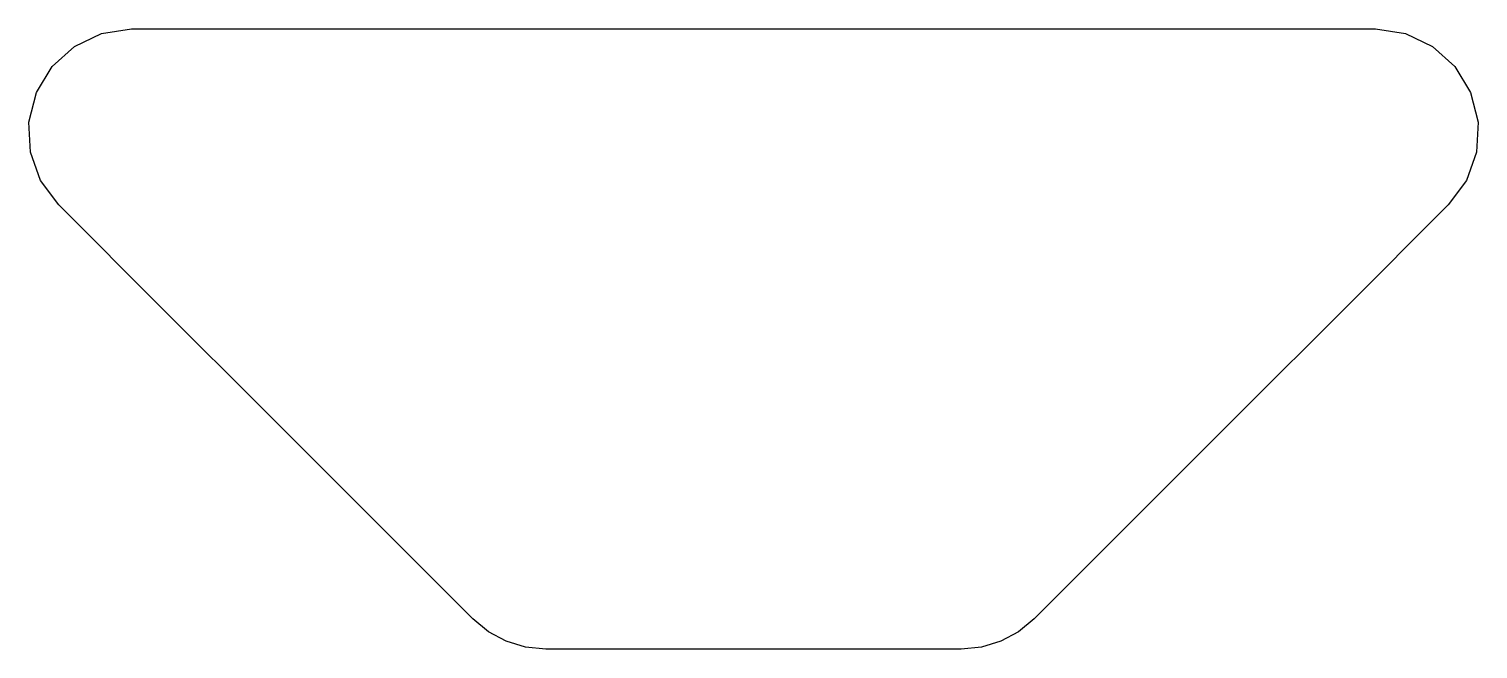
# Model space of a CAD drawing. Extents: x -26.7 to 26.7, y 0 to 22.8.
import ezdxf

# ---------------------------------------------------------------- set-up
doc = ezdxf.new("R2010")
doc.units = 0
doc.layers.add('Layer_1', color=7, linetype='CONTINUOUS')

msp = doc.modelspace()

# ---------------------------------------------------------------- linework, layer by layer
at = {"layer": 'Layer_1', "color": 7}
for points in [[(-25.56114, 16.365758), (-26.230363, 17.270697), (-26.600051, 18.309419), (-26.656005, 19.410546), (-26.38403, 20.502701), (-25.804074, 21.467285), (-24.985895, 22.206332), (-23.989998, 22.679413), (-22.876899, 22.846091), (-17.176273, 22.846091), (-11.475647, 22.846091), (-5.775017, 22.846091), (-0.074391, 22.846091), (5.669605, 22.846091), (11.4136, 22.846091), (17.157596, 22.846091), (22.901591, 22.846091), (24.014692, 22.679413), (25.010587, 22.206335), (25.828766, 21.467285), (26.408721, 20.502701), (26.680696, 19.410546), (26.62474, 18.309419), (26.255054, 17.270697), (25.585832, 16.365758)], [(-25.574842, 16.381856), (-21.760462, 12.568167), (-17.946085, 8.754475), (-14.131705, 4.940787), (-10.317325, 1.127098)], [(25.599534, 16.381856), (21.785154, 12.568167), (17.970774, 8.754475), (14.156396, 4.940787), (10.342016, 1.127098)], [(10.345832, 1.125758), (9.767663, 0.651695), (9.11429, 0.302868), (8.40563, 0.087524), (7.661591, 0.013909), (5.614128, 0.013909), (3.566665, 0.013909), (1.519205, 0.013909), (-0.528258, 0.013909), (-2.30542, 0.013909), (-4.082579, 0.013909), (-5.85974, 0.013909), (-7.636899, 0.013909), (-8.380939, 0.087524), (-9.089599, 0.302868), (-9.742972, 0.651695), (-10.32114, 1.125758)]]:
    msp.add_lwpolyline(points, dxfattribs=at)

doc.saveas('drawing.dxf')
